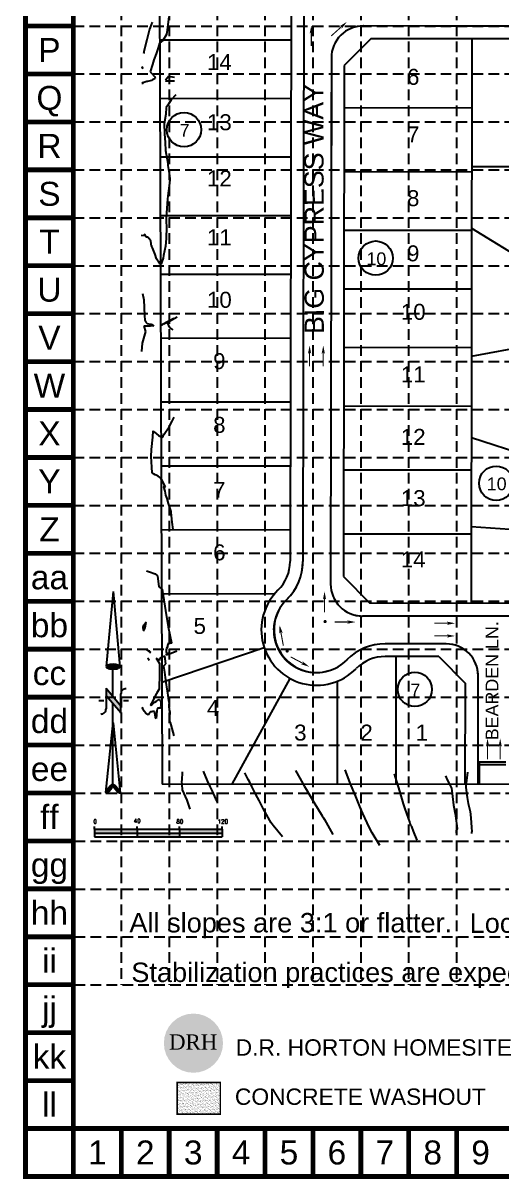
# Model space of a CAD drawing. Extents: x 626 to 3511, y 2890 to 4695.
# Drawn here: x 626 to 1076, y 2890 to 3975 of the extents above; entities that cross this region are included whole.
import ezdxf
from ezdxf.enums import TextEntityAlignment as Align

# ---------------------------------------------------------------- set-up
doc = ezdxf.new("R2010")
doc.units = 0
doc.header["$LTSCALE"] = 100
doc.header["$MEASUREMENT"] = 0
doc.linetypes.add('HIDDEN', pattern=[0.375, 0.25, -0.125])
doc.layers.get('0').update_dxf_attribs({"linetype": 'CONTINUOUS'})
for name, color, linetype in [('$-BNDY', 6, 'CONTINUOUS'), ('$-LOTS', 4, 'CONTINUOUS'), ('BASE', 7, 'CONTINUOUS'), ('DG-XCONTOURS', 9, 'CONTINUOUS'), ('DG-XIDX_CONTOURS', 2, 'CONTINUOUS'), ('DR HORTON LOGO', 1, 'CONTINUOUS'), ('EROSION CONTROL BLANKET', 94, 'CONTINUOUS'), ('FG-STNAME', 5, 'CONTINUOUS'), ('GRID', 254, 'HIDDEN'), ('LEGEND', 7, 'CONTINUOUS'), ('NARROW', 7, 'CONTINUOUS'), ('P-P', 3, 'CONTINUOUS'), ('PDG-ARROWS', 250, 'CONTINUOUS'), ('PSW-LOTNUM', 7, 'CONTINUOUS'), ('PSWDGC-NEW_STORM', 2, 'CONTINUOUS'), ('PSWDGC-PAVING', 3, 'CONTINUOUS'), ('PSWG-W', 4, 'CONTINUOUS')]:
    doc.layers.add(name, color=color, linetype=linetype)
doc.layers.get('0').freeze()
doc.styles.add('DRHorton', font='dutcheb.ttf')
doc.styles.add('L120', font='ROMANS.shx', dxfattribs={"height": 12})
doc.styles.add("L200'", font='ARIAL.TTF', dxfattribs={"height": 0.001969})
doc.styles.get("Standard").update_dxf_attribs({"font": 'ARIAL.TTF'})

# ---------------------------------------------------------------- blocks, each defined once
blk = doc.blocks.new('A$C11115995')
at = {"const_width": 1}
blk.add_lwpolyline([(1.6, 19.7), (1.6, 5)], dxfattribs=at)
blk.add_solid([(1.6, 0), (0, 8), (3.2, 8), (1.6, 6)])
blk = doc.blocks.new('scale')
h = blk.add_hatch(color=7)
h.paths.add_polyline_path([(1.6, -6.7), (1.6, -3.1), (-38.4, -3.1), (-38.4, -6.7)])
h.paths.add_polyline_path([(1.6, -6.7), (1.6, -10.3), (41.6, -10.3), (41.6, -6.7)])
h.paths.add_polyline_path([(41.6, -3.1), (41.6, -6.7), (81.6, -6.7), (81.6, -3.1)])
at = {"color": 7}
for p, q in [((-38.4, -3.1), (-38.4, -0.7)), ((-38.4, -3.1), (1.6, -3.1)), ((-38.4, -3.1), (-38.4, -10.3)), ((-38.4, -6.7), (81.6, -6.7)), ((-38.4, -10.3), (1.6, -10.3)), ((1.6, -3.1), (1.6, -0.7)), ((1.6, -3.1), (81.6, -3.1)), ((1.6, -3.1), (1.6, -10.3)), ((1.6, -10.3), (81.6, -10.3)), ((41.6, -3.1), (41.6, -0.7)), ((41.6, -3.1), (41.6, -10.3)), ((81.6, -3.1), (81.6, -0.7)), ((81.6, -3.1), (81.6, -10.3))]:
    blk.add_line(p, q, dxfattribs=at)
at = {"color": 7, "style": 'L120'}
for s, p in [('0', (-39.5, 2.2)), ('40', (-1.6, 2.8)), ('80', (38.5, 2.2)), ('120', (77.2, 2.2))]:
    blk.add_text(s, height=3.84, dxfattribs=at).set_placement(p)
blk = doc.blocks.new('North Arrow')
at = {"layer": 'NARROW'}
for p, q in [((32.43, 3.06), (32.43, 4.63)), ((0, 0), (22.36, 2)), ((0, 0), (22.33, -2.02)), ((28.77, -2.09), (34.02, 2.32)), ((36.18, 2.33), (30.46, 2.33)), ((36.16, 2.32), (31.04, -2.09)), ((39.1, 0.01), (59.96, 2.11)), ((31.2, -0.05), (21.66, -0.05)), ((21.66, -0.05), (21.66, -0.05)), ((28.77, -2.09), (34.95, -2.09)), ((32.43, -4.26), (32.43, -2.8)), ((57.45, -0.05), (33.41, -0.05)), ((59.83, -2.14), (39.04, -0.01)), ((57.69, -0.03), (57.77, -0.01)), ((57.77, -0.05), (57.69, -0.03))]:
    blk.add_line(p, q, dxfattribs=at)
blk.add_lwpolyline([(22.36, -2.03), (22.59, -1.93, 0.091577), (22.87, -1.44, 0.048306), (23.03, -0.75), (23.07, -0.01), (23.01, 0.82, 0.048306), (22.87, 1.42, 0.091577), (22.59, 1.91), (22.36, 2.01), (22.14, 1.91, 0.091577), (21.86, 1.42, 0.048306), (21.72, 0.82), (21.66, -0.01), (21.72, -0.83, 0.048306), (21.86, -1.44, 0.091577), (22.14, -1.93)], format="xyb", close=True, dxfattribs=at)
for points in [[(57.46, -0.03), (57.44, 0.08, -0.066818), (57.67, 0.47, -0.03073), (58.01, 0.84), (58.52, 1.29), (59.07, 1.7, -0.03073), (59.5, 1.95, -0.066818), (59.93, 2.1), (60.04, 2.06)], [(60.04, 2.06), (60.05, 1.95, -0.066818), (59.82, 1.56, -0.03073), (59.43, 1.14), (58.97, 0.74), (58.42, 0.33, -0.03073), (57.99, 0.08, -0.036692), (57.76, -0.02)], [(57.46, -0.04), (57.44, -0.15, 0.066818), (57.67, -0.54, 0.03073), (58.01, -0.9), (58.52, -1.36), (59.07, -1.77, 0.03073), (59.5, -2.02, 0.066818), (59.93, -2.17), (60.04, -2.13)], [(60.04, -2.13), (60.05, -2.01, 0.066818), (59.82, -1.63, 0.03073), (59.43, -1.2), (58.97, -0.8), (58.42, -0.4, 0.03073), (57.99, -0.15, 0.036692), (57.76, -0.05)]]:
    blk.add_lwpolyline(points, format="xyb", dxfattribs=at)
for centre, start, end in [((30.46, 3.86), 178.8769, 270), ((34.95, -3.62), 358.8769, 90)]:
    blk.add_arc(centre, 1.53, start, end, dxfattribs=at)
for points in [[(23.03, -0.76), (21.67, -0.05), (23.07, -0.05), (21.72, 0.82)], [(23.07, -0.05), (21.72, 0.82), (23.02, 0.75), (21.85, 1.42)], [(23.02, 0.75), (21.85, 1.42), (22.87, 1.44), (22.14, 1.91)], [(22.87, 1.44), (22.14, 1.91), (22.59, 1.91), (22.36, 2)], [(31.05, -2.09), (36.15, 2.36), (28.75, -2.06), (34.01, 2.36)], [(57.44, 0.08), (57.7, -0.01), (57.5, 0.21), (57.77, -0.01)], [(57.45, -0.04), (57.69, -0.02), (57.44, 0.08), (57.7, -0.01)], [(57.5, 0.21), (57.77, -0.01), (57.6, 0.39), (57.94, 0.06)], [(57.6, 0.39), (57.94, 0.06), (57.68, 0.5), (58.07, 0.13)], [(57.68, 0.5), (58.07, 0.13), (57.84, 0.66), (58.29, 0.26)], [(57.84, 0.66), (58.29, 0.26), (58.03, 0.86), (58.52, 0.41)], [(58.03, 0.86), (58.52, 0.41), (58.26, 1.07), (58.73, 0.57)], [(58.26, 1.07), (58.73, 0.57), (58.52, 1.3), (59.05, 0.81)], [(58.52, 1.3), (59.05, 0.81), (58.7, 1.42), (59.26, 0.99)], [(59.26, 1), (58.69, 1.42), (59.45, 1.15), (59, 1.65)], [(59.45, 1.15), (59, 1.65), (59.62, 1.34), (59.28, 1.82)], [(59.62, 1.34), (59.28, 1.82), (59.81, 1.55), (59.49, 1.95)], [(59.81, 1.55), (59.49, 1.95), (59.93, 1.73), (59.69, 2.04)], [(59.93, 1.73), (59.69, 2.04), (60.05, 1.94), (59.93, 2.1)], [(60.05, 1.94), (59.93, 2.1), (60.04, 2.06)], [(22.87, -1.44), (21.72, -0.87), (23.03, -0.76), (21.67, -0.05)], [(22.58, -1.93), (21.86, -1.45), (22.87, -1.44), (21.72, -0.87)], [(22.36, -2.01), (22.14, -1.93), (22.58, -1.93), (21.86, -1.45)], [(57.44, -0.14), (57.69, -0.02), (57.45, -0.04), (57.69, -0.02)], [(57.46, -0.19), (57.7, -0.03), (57.44, -0.14), (57.69, -0.02)], [(57.53, -0.33), (57.76, -0.05), (57.46, -0.19), (57.7, -0.03)], [(57.63, -0.48), (57.9, -0.1), (57.53, -0.33), (57.76, -0.05)], [(57.78, -0.66), (58.09, -0.2), (57.63, -0.48), (57.9, -0.1)], [(57.97, -0.87), (58.34, -0.35), (57.78, -0.66), (58.09, -0.2)], [(58.24, -1.11), (58.61, -0.54), (57.97, -0.87), (58.34, -0.35)], [(58.61, -1.43), (58.93, -0.77), (58.24, -1.11), (58.61, -0.54)], [(58.91, -1.64), (59.2, -1), (58.61, -1.43), (58.93, -0.77)], [(59.12, -1.79), (59.57, -1.36), (58.92, -1.65), (59.2, -1.01)], [(59.35, -1.93), (59.81, -1.62), (59.12, -1.79), (59.57, -1.36)], [(59.54, -1.32), (59.41, -1.18), (59.21, -1.01)], [(59.58, -2.05), (59.93, -1.79), (59.35, -1.93), (59.81, -1.62)], [(59.78, -2.13), (60.05, -2.01), (59.58, -2.05), (59.93, -1.79)], [(59.92, -2.17), (60.04, -2.13), (59.78, -2.13), (60.05, -2.01)]]:
    blk.add_solid(points, dxfattribs=at)
blk = doc.blocks.new('DRHorton')
h = blk.add_hatch(color=1)
h.paths.add_polyline_path([(78.7, 25.78, 1), (40.43, 25.78, 1)])
h.paths.add_polyline_path([(42.33, 17.91), (76.5, 17.91), (76.5, 34.87), (42.33, 34.87)], flags=24)
at = {"layer": 'BASE', "color": 176, "style": 'DRHorton'}
blk.add_text('DRH', height=9.814, dxfattribs=at).set_placement((59.39, 21.64), align=Align.CENTER)

msp = doc.modelspace()

# ---------------------------------------------------------------- hatches: boundary and pattern name
at = {"layer": 'BASE'}
h = msp.add_hatch(dxfattribs=at)
h.set_pattern_fill('AR-SAND', color=30, scale=1.186848, style=0)
h.set_pattern_definition([(37.5, (1775.3756, 2861.9111), (-0.0747635, 2.2868467), [0, -1.8040087, 0, -2.0176414, 0, -1.9286278]), (7.5, (1775.3756, 2861.911), (2.100456, 3.349458), [0, -0.9732152, 0, -1.6259816, 0, -0.623095]), (327.5, (1773.9158, 2861.9111), (3.6960126, 0.0067164), [0, -0.593424, 0, -2.136326, 0, -2.7890925]), (317.5, (1773.9158, 2861.911), (3.567815, 1.041667), [0, -0.296712, 0, -1.4004805, 0, -1.6022446])])
h.paths.add_polyline_path([(811.7, 2950.9), (811.7, 2980.6), (771.1, 2980.6), (771.1, 2950.9)])

# ---------------------------------------------------------------- linework, layer by layer
at = {"layer": '$-BNDY', "color": 7}
for p, q in [((754, 4124.7), (754.8, 3920.4)), ((754.8, 3920.4), (757, 3260.9)), ((1786.1, 3259.3), (757, 3260.9))]:
    msp.add_line(p, q, dxfattribs=at)
at = {"layer": '$-LOTS', "color": 7}
for p, q in [((878.3, 4124.6), (877.3, 3470)), ((953, 3960.6), (928, 3935.6)), ((1383, 3959.9), (953, 3960.6)), ((1048, 3960.4), (1047.2, 3430.4)), ((754.7, 3959.7), (878, 3959.6)), ((928, 3935.6), (927.3, 3455.6)), ((754.9, 3904.7), (878, 3904.6)), ((1047.9, 3895.4), (927.9, 3895.6)), ((755, 3849.7), (877.9, 3849.6)), ((1047.9, 3835.4), (927.9, 3835.6)), ((1363.5, 3840), (1047.9, 3840.4)), ((755.2, 3794.7), (877.8, 3794.6)), ((1047.8, 3780.4), (927.8, 3780.6)), ((1047.8, 3782.8), (1153.4, 3717.5)), ((755.4, 3739.7), (877.7, 3739.6)), ((1047.7, 3725.4), (927.7, 3725.6)), ((755.6, 3679.7), (877.6, 3679.6)), ((1047.6, 3662.5), (1146.5, 3680.8)), ((1047.6, 3670.4), (927.6, 3670.6)), ((755.8, 3619.7), (877.5, 3619.6)), ((1047.5, 3615.4), (927.5, 3615.6)), ((1047.5, 3586.2), (1186.3, 3541.6)), ((756, 3559.7), (877.4, 3559.6)), ((1047.4, 3555.4), (927.4, 3555.6)), ((756.2, 3499.7), (877.3, 3499.6)), ((1047.3, 3495.4), (927.3, 3495.6)), ((1047.4, 3502.7), (1177, 3493.5)), ((927.3, 3455.6), (952.2, 3430.6)), ((756.4, 3439.7), (862.8, 3439.6)), ((1151.4, 3430.3), (952.2, 3430.6)), ((756.7, 3356.5), (852.9, 3389)), ((1016.9, 3380.5), (966.4, 3380.6)), ((976.8, 3260.5), (976.9, 3380.5)), ((1016.9, 3380.5), (1041.9, 3355.4)), ((822.7, 3260.8), (877.2, 3360.1)), ((921.8, 3260.6), (921.9, 3357.5)), ((1041.8, 3260.4), (1041.9, 3355.4))]:
    msp.add_line(p, q, dxfattribs=at)
for centre, radius, start, end in [((839.3, 3470), 38, 314.3409, 359.9139), ((902.2, 3405.6), 52, 134.3409, 315.4869), ((966.4, 3342.6), 38, 89.9139, 135.4869)]:
    msp.add_arc(centre, radius, start, end, dxfattribs=at)
at = {"layer": 'BASE', "const_width": 4.5}
for points in [[(628.7, 2892.5), (3508.7, 2892.5), (3508.7, 4692.5), (628.7, 4692.5)], [(673.7, 2937.5), (3463.7, 2937.5), (3463.7, 4647.5), (673.7, 4647.5)]]:
    msp.add_lwpolyline(points, close=True, dxfattribs=at)
for points in [[(673.7, 3972.5), (628.7, 3972.5)], [(673.7, 3927.5), (628.7, 3927.5)], [(673.7, 3882.5), (628.7, 3882.5)], [(673.7, 3837.5), (628.7, 3837.5)], [(673.7, 3792.5), (628.7, 3792.5)], [(673.7, 3747.5), (628.7, 3747.5)], [(673.7, 3702.5), (628.7, 3702.5)], [(673.7, 3657.5), (628.7, 3657.5)], [(673.7, 3612.5), (628.7, 3612.5)], [(673.7, 3567.5), (628.7, 3567.5)], [(673.7, 3522.5), (628.7, 3522.5)], [(673.7, 3477.5), (628.7, 3477.5)], [(673.7, 3432.5), (628.7, 3432.5)], [(673.7, 3387.5), (628.7, 3387.5)], [(673.7, 3342.5), (628.7, 3342.5)], [(673.7, 3297.5), (628.7, 3297.5)], [(673.7, 3252.5), (628.7, 3252.5)], [(673.7, 3207.5), (628.7, 3207.5)], [(673.7, 3162.5), (628.7, 3162.5)], [(673.7, 3117.5), (628.7, 3117.5)], [(673.7, 3072.5), (628.7, 3072.5)], [(673.7, 3027.5), (628.7, 3027.5)], [(673.7, 2982.5), (628.7, 2982.5)], [(673.7, 2937.5), (628.7, 2937.5)], [(673.7, 2892.5), (673.7, 2937.5)], [(718.7, 2892.5), (718.7, 2937.5)], [(763.7, 2892.5), (763.7, 2937.5)], [(808.7, 2892.5), (808.7, 2937.5)], [(853.7, 2892.5), (853.7, 2937.5)], [(898.7, 2892.5), (898.7, 2937.5)], [(943.7, 2892.5), (943.7, 2937.5)], [(988.7, 2892.5), (988.7, 2937.5)], [(1033.7, 2892.5), (1033.7, 2937.5)]]:
    msp.add_lwpolyline(points, dxfattribs=at)
at = {"layer": 'BASE', "color": 30, "const_width": 1.48}
msp.add_lwpolyline([(771.1, 2950.9), (811.7, 2950.9), (811.7, 2980.6), (771.1, 2980.6)], close=True, dxfattribs=at)
at = {"layer": 'DG-XCONTOURS', "color": 43}
for p, q in [((763.2, 3981, 1159), (761.5, 3966.3, 1159)), ((761.2, 3964.4, 1159), (757.6, 3958.8, 1159)), ((761.3, 3964.5, 1159), (761.2, 3964.4, 1159)), ((761.5, 3966.3, 1159), (761.3, 3964.9, 1159)), ((761.3, 3964.9, 1159), (761.3, 3964.5, 1159)), ((753.3, 3951.9, 1159), (751.3, 3946.4, 1159)), ((754.7, 3956.3, 1159), (753.3, 3951.9, 1159)), ((757.6, 3958.8, 1159), (754.7, 3956.3, 1159)), ((749.4, 3940.7, 1159), (747.9, 3936.4, 1159)), ((751.3, 3946.4, 1159), (749.4, 3940.7, 1159)), ((747.9, 3936.4, 1159), (745.8, 3929.4, 1159)), ((745.8, 3929.4, 1159), (747.9, 3927.4, 1159)), ((738.3, 3919.1, 1159), (738.1, 3919, 1159)), ((738.1, 3919, 1159), (738.3, 3919, 1159)), ((739.3, 3919.3, 1159), (738.3, 3919.1, 1159)), ((738.3, 3919, 1159), (738.9, 3918.9, 1159)), ((738.6, 3918.7, 1159), (738.4, 3918.6, 1159)), ((739.3, 3918.9, 1159), (738.6, 3918.7, 1159)), ((738.9, 3918.9, 1159), (739.3, 3918.9, 1159)), ((739.9, 3919.4, 1159), (739.3, 3919.3, 1159)), ((742.8, 3920.3, 1159), (739.9, 3919.4, 1159)), ((743.3, 3920.4, 1159), (742.8, 3920.3, 1159)), ((747, 3921.5, 1159), (743.3, 3920.4, 1159)), ((748.1, 3921.9, 1159), (747, 3921.5, 1159)), ((747.9, 3927.4, 1159), (748.6, 3926.7, 1159)), ((750.4, 3923.3, 1159), (748.1, 3921.9, 1159)), ((748.6, 3926.7, 1159), (748.7, 3926.4, 1159)), ((748.7, 3926.4, 1159), (750.1, 3924.8, 1159)), ((750.1, 3924.8, 1159), (750.6, 3924.1, 1159)), ((750.6, 3924.1, 1159), (750.2, 3923.9, 1159)), ((750.2, 3923.9, 1159), (750.4, 3923.3, 1159)), ((760.9, 3921.6, 1158), (760.2, 3921.3, 1158)), ((760.2, 3921.3, 1158), (761, 3921.2, 1158)), ((762.1, 3924, 1158), (760.3, 3921.7, 1158)), ((760.3, 3921.7, 1158), (760.9, 3921.6, 1158)), ((761, 3921.2, 1158), (762.9, 3921, 1158)), ((763.1, 3925.2, 1158), (762.1, 3924, 1158)), ((762.9, 3921, 1158), (768.7, 3921.2, 1158)), ((768.7, 3924.3, 1158), (763.1, 3925.2, 1158)), ((770, 3907.9, 1158), (765.6, 3903.2, 1158)), ((760.9, 3896, 1158), (760.4, 3889.8, 1158)), ((763.1, 3899.3, 1158), (760.9, 3896, 1158)), ((765.6, 3903.2, 1158), (763.1, 3899.3, 1158)), ((760.4, 3889.8, 1158), (759.1, 3880.7, 1158)), ((759.1, 3880.7, 1158), (759.4, 3871.4, 1158)), ((759.4, 3871.4, 1158), (759.8, 3863.1, 1158)), ((759.8, 3863.1, 1158), (760.3, 3855.5, 1158)), ((760.3, 3855.5, 1158), (762.4, 3843.8, 1158)), ((762.4, 3843.8, 1158), (762.5, 3841.5, 1158)), ((762.5, 3841.5, 1158), (763.9, 3832.3, 1158)), ((763.9, 3832.3, 1158), (764.3, 3829, 1158)), ((764, 3825.1, 1158), (762.4, 3813, 1158)), ((764.3, 3828.5, 1158), (764, 3825.1, 1158)), ((764.3, 3829, 1158), (764.3, 3828.5, 1158)), ((762.2, 3810.1, 1158), (761.3, 3797.1, 1158)), ((762.4, 3813, 1158), (762.2, 3810.1, 1158)), ((761.3, 3797.1, 1158), (761, 3792.4, 1158)), ((761, 3792.4, 1158), (761.1, 3780.7, 1158)), ((740.9, 3777.1, 1158), (739.3, 3775.7, 1158)), ((742.2, 3774.3, 1158), (740.9, 3777.1, 1158)), ((760.9, 3776.2, 1158), (760.7, 3775.1, 1158)), ((761.1, 3780.7, 1158), (760.9, 3776.4, 1158)), ((760.9, 3776.4, 1158), (760.9, 3776.2, 1158)), ((739.3, 3775.7, 1158), (737.4, 3775.8, 1158)), ((743.7, 3774.2, 1158), (742.2, 3774.3, 1158)), ((744.9, 3772.6, 1158), (743.7, 3774.2, 1158)), ((746.5, 3770.9, 1158), (744.9, 3772.6, 1158)), ((747.1, 3765.5, 1158), (746.5, 3770.9, 1158)), ((747.7, 3765.6, 1158), (747.1, 3765.5, 1158)), ((747.9, 3765.6, 1158), (747.7, 3765.6, 1158)), ((747.7, 3765.2, 1158), (747.8, 3765.3, 1158)), ((747.8, 3764.8, 1158), (747.7, 3765.2, 1158)), ((747.8, 3765.3, 1158), (747.9, 3765.6, 1158)), ((747.9, 3765.6, 1158), (748, 3765.6, 1158)), ((748, 3765.6, 1158), (747.9, 3765.6, 1158)), ((760.2, 3765.8, 1158), (758.4, 3757, 1158)), ((760.9, 3773.1, 1158), (760.2, 3765.8, 1158)), ((760.7, 3775.1, 1158), (760.8, 3775, 1158)), ((760.8, 3775, 1158), (760.7, 3774.2, 1158)), ((760.7, 3774.2, 1158), (760.8, 3774, 1158)), ((760.8, 3774, 1158), (760.9, 3773.5, 1158)), ((760.9, 3773.5, 1158), (760.9, 3773.1, 1158)), ((748, 3764.4, 1158), (747.8, 3764.8, 1158)), ((750.4, 3757.9, 1158), (748, 3764.4, 1158)), ((751.9, 3754.1, 1158), (750.4, 3757.9, 1158)), ((757.9, 3754.7, 1158), (756.6, 3750.2, 1158)), ((758.4, 3757, 1158), (757.9, 3754.7, 1158)), ((752.9, 3752, 1158), (751.9, 3754.1, 1158)), ((753.5, 3751.5, 1158), (752.9, 3752, 1158)), ((755.3, 3749.1, 1158), (753.5, 3751.5, 1158)), ((755.6, 3748.8, 1158), (755.3, 3749.1, 1158)), ((755.8, 3748.8, 1158), (755.6, 3748.8, 1158)), ((756.1, 3749, 1158), (755.8, 3748.8, 1158)), ((756.3, 3749.3, 1158), (756.1, 3749, 1158)), ((756.6, 3750.2, 1158), (756.3, 3749.3, 1158)), ((738.6, 3721.5, 1158), (739.8, 3715.5, 1158)), ((739.8, 3715.5, 1158), (740.6, 3700.9, 1158)), ((740.6, 3700.9, 1158), (740.8, 3696.5, 1158)), ((741.4, 3690.7, 1158), (739.9, 3690.7, 1158)), ((739.9, 3690.7, 1158), (741.5, 3685.7, 1158)), ((740.8, 3696.5, 1158), (741.7, 3694.6, 1158)), ((742.1, 3690.7, 1158), (741.4, 3690.7, 1158)), ((741.7, 3694.6, 1158), (743, 3693.2, 1158)), ((745.8, 3690.8, 1158), (742.1, 3690.7, 1158)), ((743, 3693.2, 1158), (745.9, 3692.6, 1158)), ((746.1, 3690.8, 1158), (745.8, 3690.8, 1158)), ((745.9, 3692.6, 1158), (746.9, 3692.5, 1158)), ((749.3, 3690.9, 1158), (746.1, 3690.8, 1158)), ((746.9, 3692.5, 1158), (749.3, 3690.9, 1158)), ((763.9, 3695.8, 1158), (756.2, 3691.7, 1158)), ((756.2, 3691.7, 1158), (757.3, 3692.2, 1158)), ((757.3, 3692.2, 1158), (757.8, 3692.4, 1158)), ((757.8, 3692.4, 1158), (758.7, 3692.8, 1158)), ((758.7, 3692.8, 1158), (763.9, 3695.6, 1158)), ((761.9, 3694.4, 1157), (762.2, 3694.7, 1157)), ((762.3, 3693.6, 1157), (761.9, 3694.4, 1157)), ((762.2, 3694.7, 1157), (763.9, 3695.5, 1157)), ((763.9, 3689.7, 1157), (762.3, 3693.6, 1157)), ((763.9, 3695.5, 1157), (771.3, 3699.5, 1157)), ((768.1, 3698, 1158), (763.9, 3695.8, 1158)), ((763.9, 3695.6, 1158), (767, 3697.3, 1158)), ((764, 3689.5, 1157), (763.9, 3689.7, 1157)), ((764.6, 3689.1, 1157), (764, 3689.5, 1157)), ((767.3, 3687.2, 1157), (764.6, 3689.1, 1157)), ((767, 3697.3, 1158), (768.5, 3698.1, 1158)), ((741.5, 3685.7, 1158), (738.2, 3674.8, 1158)), ((738.2, 3674.8, 1158), (737.7, 3667, 1158)), ((766.5, 3601.6, 1157), (768.4, 3605.4, 1157)), ((748.2, 3586.4, 1157), (748.7, 3592.4, 1157)), ((748.7, 3592.4, 1157), (749.9, 3591.2, 1157)), ((759.1, 3589.2, 1157), (763.7, 3596.1, 1157)), ((763.7, 3596.1, 1157), (766.5, 3601.6, 1157)), ((747.1, 3575.1, 1157), (748.2, 3586.4, 1157)), ((749.9, 3591.2, 1157), (753.6, 3588.2, 1157)), ((753.6, 3588.2, 1157), (753.6, 3588.1, 1157)), ((753.6, 3588.1, 1157), (753.7, 3588.1, 1157)), ((753.7, 3588.1, 1157), (757.2, 3586.2, 1157)), ((757.2, 3586.2, 1157), (758, 3587.4, 1157)), ((758, 3587.4, 1157), (759.1, 3589.2, 1157)), ((746.9, 3568.5, 1157), (747.1, 3575.1, 1157)), ((747.5, 3558.3, 1157), (746.9, 3568.5, 1157)), ((747.8, 3552.9, 1157), (747.5, 3558.3, 1157)), ((748.8, 3552.2, 1157), (747.8, 3552.9, 1157)), ((750.4, 3551.1, 1157), (748.8, 3552.2, 1157)), ((751.3, 3550.9, 1157), (750.4, 3551.1, 1157)), ((753.4, 3549.8, 1157), (751.3, 3550.9, 1157)), ((755.5, 3548.4, 1157), (753.4, 3549.8, 1157)), ((756.4, 3546.9, 1157), (755.5, 3548.4, 1157)), ((757, 3545.7, 1157), (756.4, 3546.9, 1157)), ((760.1, 3540, 1157), (757, 3545.7, 1157)), ((758.7, 3539.9, 1157), (758, 3540.3, 1157)), ((758, 3540.3, 1157), (758.2, 3540.3, 1157)), ((758.2, 3540.3, 1157), (758.4, 3540.3, 1157)), ((758.4, 3540.3, 1157), (758.7, 3540.3, 1157)), ((759.8, 3535.7, 1157), (758.6, 3539.9, 1157)), ((758.6, 3539.9, 1157), (758.7, 3539.9, 1157)), ((758.7, 3540.3, 1157), (760, 3539.9, 1157)), ((760, 3539.9, 1157), (760.1, 3540, 1157)), ((760.6, 3532.2, 1157), (759.8, 3535.7, 1157)), ((761.7, 3529, 1157), (760.6, 3532.2, 1157)), ((763.1, 3524.4, 1157), (761.7, 3529, 1157)), ((763.7, 3522.4, 1157), (763.1, 3524.4, 1157)), ((765.4, 3516.6, 1157), (763.7, 3522.4, 1157)), ((765.6, 3515.7, 1157), (765.4, 3516.6, 1157)), ((766.6, 3506.8, 1157), (765.6, 3515.7, 1157)), ((767.4, 3500, 1157), (766.6, 3506.8, 1157)), ((742.3, 3461, 1158), (745.1, 3460, 1158)), ((745.1, 3460, 1158), (750.4, 3458.2, 1158)), ((750.4, 3458.2, 1158), (752.6, 3456.3, 1158)), ((752.6, 3456.3, 1158), (753.8, 3445.9, 1158)), ((753.8, 3445.9, 1158), (757.1, 3443.7, 1158)), ((757.1, 3443.7, 1158), (757.8, 3439.5, 1158)), ((757.8, 3439.5, 1158), (757.9, 3437.9, 1158)), ((757.9, 3437.9, 1158), (760.1, 3423.9, 1158)), ((760.1, 3423.9, 1158), (761.5, 3416.1, 1158)), ((739.7, 3410.1, 1158), (738.8, 3408.1, 1158)), ((738.8, 3408.1, 1158), (739.3, 3404.9, 1158)), ((742.1, 3412.7, 1158), (739.7, 3410.1, 1158)), ((740.3, 3405.2, 1158), (741.2, 3407.7, 1158)), ((741.2, 3407.7, 1158), (742.1, 3412.7, 1158)), ((761.5, 3416.1, 1158), (762.7, 3408.4, 1158)), ((762.7, 3408.4, 1158), (765.7, 3393.4, 1158)), ((739.3, 3404.9, 1158), (740.3, 3405.2, 1158)), ((744.4, 3386, 1158), (742.3, 3387, 1158)), ((742.3, 3387, 1158), (744.3, 3385.6, 1158)), ((744.3, 3385.6, 1158), (745.6, 3384.7, 1158)), ((745.2, 3385.7, 1158), (744.4, 3386, 1158)), ((746.4, 3384.3, 1158), (745.2, 3385.7, 1158)), ((761, 3386.7, 1158), (760.7, 3385.1, 1158)), ((761.3, 3388, 1158), (761, 3386.7, 1158)), ((762.1, 3389.6, 1158), (761.3, 3388, 1158)), ((762.1, 3392.4, 1158), (762, 3392.4, 1158)), ((762, 3392.4, 1158), (762.8, 3392.4, 1158)), ((762.7, 3392.5, 1158), (762.1, 3392.4, 1158)), ((762.2, 3391.1, 1158), (762.1, 3389.6, 1158)), ((762.7, 3392.4, 1158), (762.2, 3391.1, 1158)), ((762.8, 3392.6, 1158), (762.7, 3392.5, 1158)), ((762.8, 3392.4, 1158), (762.7, 3392.4, 1158)), ((765.7, 3393, 1158), (762.8, 3392.6, 1158)), ((765.4, 3383.8, 1158), (770.9, 3386, 1158)), ((765.7, 3393.4, 1158), (765.7, 3393, 1158)), ((765.7, 3393, 1158), (765.7, 3393, 1158)), ((744.6, 3378, 1158), (743.7, 3379.2, 1158)), ((743.7, 3379.2, 1158), (744.5, 3377.7, 1158)), ((744.5, 3377.7, 1158), (744.6, 3377.4, 1158)), ((744.6, 3377.9, 1158), (744.6, 3378, 1158)), ((745, 3377.3, 1158), (744.6, 3377.9, 1158)), ((744.6, 3377.4, 1158), (745, 3377.3, 1158)), ((745.6, 3384.7, 1158), (746.4, 3384.3, 1158)), ((754.6, 3377, 1159), (751.4, 3379, 1159)), ((751.4, 3379, 1159), (754.6, 3374, 1159)), ((754.7, 3378.6, 1159), (754.6, 3378.6, 1159)), ((754.6, 3378.6, 1159), (754.6, 3378.5, 1159)), ((754.6, 3378.5, 1159), (754.6, 3378.4, 1159)), ((754.6, 3378.4, 1159), (754.6, 3378.2, 1159)), ((754.6, 3378.2, 1159), (754.6, 3378.2, 1159)), ((754.6, 3378.2, 1159), (754.6, 3378, 1159)), ((754.6, 3378, 1159), (754.6, 3377.6, 1159)), ((754.6, 3377.6, 1159), (754.6, 3377.5, 1159)), ((754.6, 3377.5, 1159), (754.6, 3377.1, 1159)), ((754.6, 3377.1, 1159), (754.6, 3377, 1159)), ((755, 3378.9, 1159), (754.7, 3378.6, 1159)), ((755.4, 3379.1, 1159), (755, 3378.9, 1159)), ((755, 3378.9, 1159), (755, 3378.9, 1159)), ((755.5, 3379.2, 1159), (755.4, 3379.1, 1159)), ((755.8, 3379.4, 1159), (755.5, 3379.2, 1159)), ((756.4, 3379.7, 1159), (755.8, 3379.5, 1159)), ((755.8, 3379.5, 1159), (755.8, 3379.4, 1159)), ((759.6, 3380.9, 1159), (756.4, 3379.7, 1159)), ((760.6, 3373.6, 1159), (759.6, 3380.9, 1159)), ((762.9, 3383.3, 1158), (760.5, 3382.1, 1158)), ((760.5, 3382.1, 1158), (761.7, 3382.5, 1158)), ((760.7, 3385.1, 1158), (761.2, 3384, 1158)), ((761.2, 3384, 1158), (762.1, 3383.1, 1158)), ((761.7, 3382.5, 1158), (763.3, 3383, 1158)), ((762.1, 3383.1, 1158), (762.9, 3383.3, 1158)), ((763.3, 3383, 1158), (763.9, 3383.2, 1158)), ((763.9, 3383.2, 1158), (765.4, 3383.8, 1158)), ((754.6, 3372.4, 1159), (754.5, 3365.3, 1159)), ((754.5, 3365.3, 1159), (754.5, 3363.7, 1159)), ((754.5, 3363.7, 1159), (754.5, 3358.5, 1159)), ((754.6, 3374, 1159), (754.6, 3372.4, 1159)), ((758.6, 3371.6, 1159), (759, 3371.9, 1159)), ((759.5, 3365.8, 1159), (758.6, 3371.6, 1159)), ((759, 3371.9, 1159), (759.1, 3372.2, 1159)), ((759.1, 3372.2, 1159), (759.4, 3372.5, 1159)), ((759.4, 3372.5, 1159), (759.7, 3372.8, 1159)), ((760.1, 3360.9, 1159), (759.5, 3365.8, 1159)), ((759.7, 3372.8, 1159), (760, 3373.1, 1159)), ((760, 3373.1, 1159), (760.3, 3373.3, 1159)), ((760.3, 3373.3, 1159), (760.6, 3373.6, 1159)), ((754.4, 3355.4, 1159), (754.3, 3350.1, 1159)), ((754.5, 3358.5, 1159), (754.4, 3356.3, 1159)), ((754.4, 3356.3, 1159), (754.4, 3355.4, 1159)), ((760.8, 3356.1, 1159), (760.1, 3360.9, 1159)), ((761.8, 3349.8, 1159), (760.8, 3356.1, 1159)), ((751.1, 3344.5, 1159), (749.1, 3340.5, 1159)), ((751.7, 3345.6, 1159), (751.1, 3344.5, 1159)), ((752.2, 3346.5, 1159), (751.7, 3345.6, 1159)), ((754.3, 3350.1, 1159), (752.2, 3346.5, 1159)), ((762.4, 3346.4, 1159), (761.8, 3349.8, 1159)), ((763.5, 3338.9, 1159), (762.4, 3346.4, 1159)), ((739.3, 3331.1, 1159), (738.3, 3332.6, 1159)), ((740.3, 3329.4, 1159), (739.3, 3331.1, 1159)), ((746.5, 3335.6, 1159), (746, 3334.6, 1159)), ((746, 3334.6, 1159), (746.5, 3334.9, 1159)), ((747, 3336.4, 1159), (746.5, 3335.6, 1159)), ((746.5, 3334.9, 1159), (747.6, 3335.7, 1159)), ((749.1, 3340.5, 1159), (747, 3336.4, 1159)), ((747.6, 3335.7, 1159), (749.1, 3336.8, 1159)), ((749.1, 3336.8, 1159), (750.2, 3337.6, 1159)), ((750.2, 3337.6, 1159), (751.7, 3338.8, 1159)), ((751.7, 3338.8, 1159), (753.6, 3340, 1159)), ((752.5, 3331.4, 1159), (752.1, 3329.6, 1159)), ((752.7, 3331.8, 1159), (752.5, 3331.8, 1159)), ((752.5, 3331.8, 1159), (752.5, 3331.4, 1159)), ((753.4, 3332, 1159), (752.7, 3331.8, 1159)), ((753.7, 3332, 1159), (753.4, 3332, 1159)), ((753.6, 3340, 1159), (754.4, 3340.5, 1159)), ((754.3, 3332.1, 1159), (753.7, 3332, 1159)), ((754.7, 3332.2, 1159), (754.3, 3332.1, 1159)), ((754.4, 3340.5, 1159), (754.5, 3340.2, 1159)), ((754.5, 3340.2, 1159), (754.5, 3340.2, 1159)), ((754.5, 3340.2, 1159), (754.6, 3339.7, 1159)), ((754.6, 3339.7, 1159), (754.7, 3339.6, 1159)), ((754.7, 3339.6, 1159), (754.8, 3339.4, 1159)), ((755.2, 3332.2, 1159), (754.7, 3332.2, 1159)), ((754.8, 3339.4, 1159), (755, 3339.2, 1159)), ((755, 3339.2, 1159), (755.1, 3339.1, 1159)), ((755.1, 3339.1, 1159), (755.2, 3339.1, 1159)), ((755.2, 3339.1, 1159), (755.4, 3339, 1159)), ((755.7, 3332.3, 1159), (755.2, 3332.2, 1159)), ((755.4, 3339, 1159), (755.6, 3338.9, 1159)), ((755.6, 3338.9, 1159), (755.7, 3338.8, 1159)), ((755.7, 3334.3, 1159), (755.6, 3333.4, 1159)), ((755.6, 3333.4, 1159), (755.7, 3332.3, 1159)), ((755.7, 3338.8, 1159), (756, 3338.6, 1159)), ((755.8, 3335.5, 1159), (755.7, 3334.3, 1159)), ((755.9, 3337.1, 1159), (755.8, 3335.9, 1159)), ((755.8, 3335.9, 1159), (755.8, 3335.7, 1159)), ((755.8, 3335.7, 1159), (755.8, 3335.5, 1159)), ((756, 3338.5, 1159), (755.9, 3337.1, 1159)), ((756, 3338.6, 1159), (756, 3338.5, 1159)), ((756, 3338.5, 1159), (756, 3338.5, 1159)), ((763.9, 3336.6, 1159), (763.5, 3338.9, 1159)), ((763.7, 3333.3, 1159), (763.8, 3333.9, 1159)), ((764.1, 3331.1, 1159), (763.7, 3333.3, 1159)), ((763.8, 3336.1, 1159), (763.9, 3336.6, 1159)), ((763.8, 3333.9, 1159), (763.8, 3336.1, 1159)), ((764, 3330.5, 1159), (764.1, 3331.1, 1159)), ((741.7, 3327.3, 1159), (740.3, 3329.4, 1159)), ((742.2, 3326.9, 1159), (741.7, 3327.3, 1159)), ((742.5, 3326.7, 1159), (742.2, 3326.9, 1159)), ((742.7, 3326.5, 1159), (742.5, 3326.7, 1159)), ((743.3, 3326.1, 1159), (742.7, 3326.5, 1159)), ((744, 3325.7, 1159), (743.3, 3326.1, 1159)), ((744.5, 3326.6, 1159), (744, 3325.7, 1159)), ((745, 3327.4, 1159), (744.5, 3326.6, 1159)), ((745.1, 3327.6, 1159), (745, 3327.4, 1159)), ((745.3, 3327.8, 1159), (745.1, 3327.6, 1159)), ((745.7, 3328.5, 1159), (745.3, 3327.8, 1159)), ((746.3, 3328.6, 1159), (745.7, 3328.5, 1159)), ((747.5, 3328.8, 1159), (746.3, 3328.6, 1159)), ((748.2, 3328.9, 1159), (747.5, 3328.8, 1159)), ((749.2, 3329, 1159), (748.2, 3328.9, 1159)), ((750, 3329.1, 1159), (749.2, 3329, 1159)), ((750.2, 3327.9, 1159), (750, 3329.1, 1159)), ((750.2, 3327.3, 1159), (750.2, 3327.9, 1159)), ((750.4, 3325.8, 1159), (750.2, 3327.3, 1159)), ((750.4, 3325.5, 1159), (750.4, 3325.8, 1159)), ((750.5, 3325.4, 1159), (750.4, 3325.5, 1159)), ((750.7, 3323.7, 1159), (750.5, 3325.4, 1159)), ((750.8, 3322.8, 1159), (750.7, 3323.7, 1159)), ((751.4, 3322.4, 1159), (750.8, 3322.8, 1159)), ((751.6, 3323.1, 1159), (751.4, 3322.4, 1159)), ((751.8, 3324.8, 1159), (751.6, 3323.1, 1159)), ((751.9, 3327.2, 1159), (751.8, 3325.8, 1159)), ((751.8, 3325.8, 1159), (751.8, 3324.8, 1159)), ((752, 3328.5, 1159), (751.9, 3327.2, 1159)), ((752.1, 3329.6, 1159), (752, 3328.5, 1159)), ((764.6, 3328.3, 1159), (764, 3330.5, 1159)), ((764.3, 3321.8, 1159), (764.4, 3324.2, 1159)), ((764.3, 3321.3, 1159), (764.3, 3321.8, 1159)), ((764.7, 3318.8, 1159), (764.3, 3321.3, 1159)), ((764.4, 3324.7, 1159), (764.6, 3327.2, 1159)), ((764.4, 3324.2, 1159), (764.4, 3324.7, 1159)), ((764.6, 3327.7, 1159), (764.6, 3328.3, 1159)), ((764.6, 3327.2, 1159), (764.6, 3327.7, 1159)), ((764.8, 3318.6, 1159), (764.7, 3318.8, 1159)), ((765.4, 3316.5, 1159), (764.8, 3318.6, 1159)), ((768.3, 3306.1, 1159), (765.4, 3316.5, 1159)), ((775.8, 3264.1, 1159), (776.1, 3272.4, 1159)), ((795.5, 3273, 1158), (799.4, 3264, 1158)), ((838, 3265.1, 1157), (834.6, 3271.4, 1157)), ((882.2, 3273.5, 1156), (889.2, 3261.4, 1156)), ((975.1, 3270.4, 1154), (977.1, 3263.3, 1154)), ((1023.2, 3268.6, 1153), (1024.7, 3264.7, 1153)), ((1043.9, 3272.1, 1152), (1042.4, 3259.2, 1152)), ((775.7, 3263.9, 1159), (775.8, 3264.1, 1159)), ((775.9, 3260.1, 1159), (775.7, 3263.9, 1159)), ((776.1, 3255.9, 1159), (775.9, 3260.1, 1159)), ((776.3, 3255.4, 1159), (776.1, 3255.9, 1159)), ((780.6, 3245.6, 1159), (776.3, 3255.4, 1159)), ((799.4, 3264, 1158), (801.9, 3258.7, 1158)), ((801.9, 3258.7, 1158), (803.9, 3254.2, 1158)), ((839.5, 3262.5, 1157), (838, 3265.1, 1157)), ((841.2, 3258.5, 1157), (839.5, 3262.5, 1157)), ((845.2, 3251, 1157), (841.2, 3258.5, 1157)), ((889.2, 3261.4, 1156), (890.8, 3258.6, 1156)), ((890.8, 3258.6, 1156), (892.4, 3256.2, 1156)), ((892.4, 3256.2, 1156), (899.6, 3243.9, 1156)), ((977.1, 3263.3, 1154), (979.9, 3254.1, 1154)), ((1024.7, 3264.7, 1153), (1026.9, 3260.9, 1153)), ((1026.9, 3260.9, 1153), (1028.9, 3257.1, 1153)), ((1028.9, 3257.1, 1153), (1029.5, 3251.9, 1153)), ((1042.4, 3259.2, 1152), (1042.4, 3257.7, 1152)), ((1042.4, 3257.7, 1152), (1043.6, 3248.3, 1152)), ((783.5, 3237.4, 1159), (780.6, 3245.6, 1159)), ((803.9, 3254.2, 1158), (807.2, 3247.1, 1158)), ((807.2, 3247.1, 1158), (808.6, 3244.5, 1158)), ((848.2, 3245.5, 1157), (845.2, 3251, 1157)), ((852.1, 3237.8, 1157), (848.2, 3245.5, 1157)), ((979.9, 3254.1, 1154), (983.4, 3242.3, 1154)), ((1029.5, 3251.9, 1153), (1029.7, 3249.3, 1153)), ((1029.7, 3249.3, 1153), (1030.7, 3241, 1153)), ((1043.6, 3248.3, 1152), (1044.6, 3242.7, 1152)), ((858.1, 3226.7, 1157), (852.1, 3237.8, 1157)), ((899.6, 3243.9, 1156), (907.4, 3231.1, 1156)), ((983.4, 3242.3, 1154), (984.9, 3237.7, 1154)), ((984.9, 3237.7, 1154), (989.6, 3224.6, 1154)), ((1030.7, 3241, 1153), (1032.2, 3232.8, 1153)), ((1044.6, 3242.7, 1152), (1046.3, 3235.1, 1152)), ((1046.3, 3235.1, 1152), (1047.1, 3229.3, 1152)), ((859.4, 3224.5, 1157), (858.1, 3226.7, 1157)), ((861.5, 3221.9, 1157), (859.4, 3224.5, 1157)), ((907.4, 3231.1, 1156), (908.6, 3229.2, 1156)), ((908.6, 3229.2, 1156), (909.7, 3227.5, 1156)), ((909.7, 3227.5, 1156), (917.5, 3213.5, 1156)), ((989.6, 3224.6, 1154), (990.1, 3223.3, 1154)), ((990.1, 3223.3, 1154), (990.5, 3222.3, 1154)), ((1032.2, 3232.8, 1153), (1032.5, 3230.9, 1153)), ((1032.5, 3230.9, 1153), (1034.2, 3219.2, 1153)), ((1047.1, 3229.3, 1152), (1047.7, 3220, 1152)), ((870.2, 3211.4, 1157), (861.5, 3221.9, 1157)), ((990.5, 3222.3, 1154), (991.4, 3221.3, 1154)), ((991.4, 3221.3, 1154), (991.4, 3221.1, 1154)), ((991.4, 3221.1, 1154), (992.7, 3216.8, 1154)), ((992.7, 3216.8, 1154), (996.4, 3208.3, 1154)), ((1033.4, 3217.1, 1153), (1033.3, 3216.9, 1153)), ((1033.3, 3216.9, 1153), (1033.3, 3216, 1153)), ((1033.3, 3216, 1153), (1033.3, 3215.8, 1153)), ((1033.3, 3215.8, 1153), (1033.6, 3213.6, 1153)), ((1033.7, 3218, 1153), (1033.4, 3217.1, 1153)), ((1033.8, 3218.2, 1153), (1033.7, 3218, 1153)), ((1034.2, 3219, 1153), (1033.8, 3218.2, 1153)), ((1034.2, 3219.2, 1153), (1034.2, 3219, 1153)), ((1047.7, 3215.6, 1152), (1047.6, 3215.3, 1152)), ((1047.6, 3215.3, 1152), (1047.7, 3214.4, 1152)), ((1047.7, 3220, 1152), (1048.1, 3216.3, 1152)), ((1048.1, 3216.3, 1152), (1047.7, 3215.6, 1152))]:
    msp.add_line(p, q, dxfattribs=at)
at = {"layer": 'DG-XIDX_CONTOURS', "color": 43}
for p, q in [((745.7, 3971.2, 1160), (745.1, 3969.6, 1160)), ((747.8, 3976.1, 1160), (745.7, 3971.2, 1160)), ((745.1, 3969.6, 1160), (742.6, 3959.4, 1160)), ((742.6, 3959.4, 1160), (740, 3948.5, 1160)), ((739.8, 3947.6, 1160), (739.5, 3946.7, 1160)), ((740, 3948.5, 1160), (739.8, 3947.6, 1160)), ((737.8, 3934.5, 1160), (738.1, 3934.1, 1160)), ((738.1, 3934.1, 1160), (739, 3932.7, 1160)), ((739, 3932.7, 1160), (739, 3932.7, 1160)), ((739, 3932.7, 1160), (739, 3932.7, 1160)), ((739, 3932.7, 1160), (739, 3932.6, 1160)), ((932.4, 3265.3, 1155), (928.9, 3274.1, 1155)), ((933.6, 3261.8, 1155), (932.4, 3265.3, 1155)), ((938.9, 3249.3, 1155), (933.6, 3261.8, 1155)), ((943.4, 3238.2, 1155), (938.9, 3249.3, 1155)), ((945.7, 3233.3, 1155), (943.4, 3238.2, 1155)), ((949.7, 3224.6, 1155), (945.7, 3233.3, 1155)), ((953.1, 3217.4, 1155), (949.7, 3224.6, 1155)), ((954.3, 3215.2, 1155), (953.1, 3217.4, 1155)), ((961.7, 3203.3, 1155), (954.3, 3215.2, 1155))]:
    msp.add_line(p, q, dxfattribs=at)
at = {"layer": 'GRID', "color": 252, "linetype": 'HIDDEN', "ltscale": 0.4}
for p, q in [((718.6, 4647.9), (718.6, 3072.3)), ((763.6, 4647.9), (763.6, 3072.3)), ((808.6, 4647.9), (808.6, 3072.3)), ((853.6, 4647.9), (853.6, 3072.3)), ((898.6, 4647.9), (898.6, 3072.3)), ((943.6, 4647.9), (943.6, 3072.3)), ((988.6, 4647.9), (988.6, 3072.3)), ((1033.6, 4647.9), (1033.6, 3072.3)), ((673.7, 3972.5), (3463.7, 3972.5)), ((673.7, 3927.5), (3463.7, 3927.5)), ((673.7, 3882.5), (3463.7, 3882.5)), ((673.7, 3837.5), (3463.7, 3837.5)), ((673.7, 3792.5), (3463.7, 3792.5)), ((673.7, 3747.5), (3463.7, 3747.5)), ((673.7, 3702.5), (3463.7, 3702.5)), ((673.7, 3657.5), (3463.7, 3657.5)), ((673.7, 3612.5), (3463.7, 3612.5)), ((673.7, 3567.5), (3463.7, 3567.5)), ((673.7, 3522.5), (3463.7, 3522.5)), ((673.7, 3477.5), (3463.7, 3477.5)), ((673.7, 3432.5), (3463.7, 3432.5)), ((673.7, 3387.5), (3463.7, 3387.5)), ((673.7, 3342.5), (3463.7, 3342.5)), ((673.7, 3297.5), (3463.7, 3297.5)), ((674.7, 3252.3), (3464.7, 3252.3)), ((674.7, 3207.3), (3464.7, 3207.3)), ((674.7, 3162.3), (3464.7, 3162.3)), ((674.7, 3117.3), (3464.7, 3117.3)), ((674.7, 3072.3), (3464.7, 3072.3))]:
    msp.add_line(p, q, dxfattribs=at)
at = {"layer": 'P-P', "color": 7, "const_width": 1.5}
msp.add_lwpolyline([(890.3, 4130.7), (889.3, 3469.9, -0.201513), (874.2, 3434.3, 1.023991), (930.7, 3377.6, -0.201513), (966.5, 3392.6), (1024, 3392.5, -0.414214), (1053.9, 3362.4), (1053.8, 3260.4)], format="xyb", dxfattribs=at)
msp.add_lwpolyline([(1188.5, 3479.3, -0.138829), (1217.3, 3580.4), (1232.5, 3605.1, 0.633305), (1203, 3650.6, -2.114807), (1235.5, 3703.2, 0.633305), (1289.4, 3697.1), (1316.1, 3740.4), (1395.1, 3868.3, 0.112904), (1419.1, 3938.8, 0.444438), (1389.3, 3971.9), (946.1, 3972.6, 0.414214), (916, 3942.6), (915.3, 3448.6, 0.414214), (945.2, 3418.6), (1158.4, 3418.3, 0.414214), (1188.4, 3448.2)], format="xyb", close=True, dxfattribs=at)
at = {"layer": 'PDG-ARROWS', "const_width": 1.5}
for points in [[(910.8, 3413.7, 1), (909.4, 3413.2, 1)], [(875.2, 3386.1, 1), (873.8, 3385.5, 1)]]:
    msp.add_lwpolyline(points, format="xyb", close=True, dxfattribs=at)
at = {"layer": 'PSW-LOTNUM', "color": 7}
for centre in [(777.6, 3875.2, -3298.9), (957.7, 3754.6, -3298.9), (1070.8, 3543.3, -3298.9), (994.4, 3349.7, -3298.9)]:
    msp.add_circle(centre, 16.1, dxfattribs=at)
at = {"layer": 'PSWDGC-NEW_STORM', "color": 5}
for p, q in [((1053.8, 3281.7), (1079.8, 3281.6)), ((1053.8, 3279.2), (1079.8, 3279.1))]:
    msp.add_line(p, q, dxfattribs=at)
at = {"layer": 'PSWDGC-NEW_STORM', "color": 5, "const_width": 2}
msp.add_lwpolyline([(1054.8, 3282.4), (1054.8, 3260.4)], dxfattribs=at)
at = {"layer": 'PSWDGC-PAVING', "color": 7}
for p, q in [((890.3, 4130.7), (889.3, 3469.9)), ((1389.3, 3971.9), (946.1, 3972.6)), ((916, 3942.6), (915.3, 3448.6)), ((1158.4, 3418.3), (945.2, 3418.6)), ((1024, 3392.5), (966.5, 3392.6)), ((1053.8, 3260.4), (1053.9, 3362.4))]:
    msp.add_line(p, q, dxfattribs=at)
for centre, radius, start, end in [((946, 3942.6), 30, 89.9139, 179.9139), ((839.3, 3470), 50, 314.3409, 359.9139), ((945.3, 3448.6), 30, 179.9139, 269.9139), ((902.2, 3405.6), 40, 134.3409, 315.4869), ((966.4, 3342.6), 50, 89.9139, 135.4869), ((1023.9, 3362.5), 30, 359.9139, 89.9139)]:
    msp.add_arc(centre, radius, start, end, dxfattribs=at)
at = {"layer": 'PSWG-W', "color": 7, "const_width": 0.521}
msp.add_lwpolyline([(1047.8, 3260.4), (1051.8, 3260.4)], dxfattribs=at)

# ---------------------------------------------------------------- block references
at = {"layer": 'BASE', "xscale": 3.149999999998386, "yscale": 3.149999999998386, "zscale": 3.150000000000118, "rotation": 270}
msp.add_blockref('North Arrow', (711, 3441.5), dxfattribs=at)
at = {"layer": 'DR HORTON LOGO', "color": 5, "xscale": 1.451519999996663, "yscale": 1.45151999999689, "zscale": 1.451520000000055}
msp.add_blockref('DRHorton', (700, 2980.2), dxfattribs=at)
at = {"layer": 'EROSION CONTROL BLANKET'}
msp.add_blockref('scale', (731.9, 3221.6), dxfattribs=at)
at = {"layer": 'PDG-ARROWS'}
for p, rotation in [((898.8, 3973.4), 179.9980704579865), ((931.6, 3975.2), 132.0078809905565), ((897.2, 3672.6), 179.9980704579869), ((910, 3672.6), 179.9980704579869), ((911.2, 3441.8), 179.9980704579865), ((868.9, 3410.5), 190.4645732990065), ((938.8, 3411.4), 89.99807045798647), ((1032.3, 3410.2), 89.99807045798647), ((1032.3, 3398.3), 89.99807045798647), ((894.5, 3369.6), 62.06021038536525), ((1064.3, 3303.7), 179.9980704579864), ((1076.2, 3303.7), 179.9980704579864)]:
    msp.add_blockref('A$C11115995', p, dxfattribs=dict(at, rotation=rotation))

# ---------------------------------------------------------------- texts
at = {"layer": 'BASE'}
for s, p in [('P', (651.2, 3950)), ('Q', (651.2, 3905)), ('R', (651.2, 3860)), ('S', (651.2, 3815)), ('T', (651.2, 3770)), ('U', (651.2, 3725)), ('V', (651.2, 3680)), ('W', (651.2, 3635)), ('X', (651.2, 3590)), ('Y', (651.2, 3545)), ('Z', (651.2, 3500)), ('aa', (651.2, 3455)), ('bb', (651.2, 3410)), ('cc', (651.2, 3365)), ('dd', (651.2, 3320)), ('ee', (651.2, 3275)), ('ff', (651.2, 3230)), ('gg', (651.2, 3185)), ('hh', (651.2, 3140)), ('ii', (651.2, 3095)), ('jj', (651.2, 3050)), ('kk', (651.2, 3005)), ('ll', (651.2, 2960)), ('1', (696.2, 2915)), ('2', (741.2, 2915)), ('3', (786.2, 2915)), ('4', (831.2, 2915)), ('5', (876.2, 2915)), ('6', (921.2, 2915)), ('7', (966.2, 2915)), ('8', (1011.2, 2915)), ('9', (1056.2, 2915))]:
    msp.add_text(s, height=22.5, dxfattribs=at).set_placement(p, align=Align.MIDDLE_CENTER)
at = {"layer": 'BASE', "color": 7, "style": "L200'"}
for s, height, p in [('All slopes are 3:1 or flatter.', 18.249, (726.3, 3121.6)), ('Location of concrete washout will be determined in the field and will be reflected on this Site Map.', 18.249, (1045.9, 3121.2)), ('Stabilization practices are expected to be used at all disturbed areas; DR Horton lots are the disturbed area.', 18.2495, (728.1, 3075))]:
    msp.add_text(s, height=height, dxfattribs=at).set_placement(p)
at = {"layer": 'FG-STNAME', "color": 7}
for s, height, p in [('BIG CYPRESS WAY', 18, (909, 3683.4, -1542)), ('BEARDEN LN.', 12, (1073, 3302, -1542))]:
    msp.add_text(s, height=height, rotation=90.1101, dxfattribs=at).set_placement(p)
at = {"layer": 'LEGEND', "style": "L200'"}
for s, p in [('D.R. HORTON HOMESITE', (826.1, 3005.9)), ('CONCRETE WASHOUT', (825.4, 2959.7))]:
    msp.add_text(s, height=15.345, dxfattribs=at).set_placement(p)
at = {"layer": 'PSW-LOTNUM', "color": 7}
for s, height, p in [('14', 15, (810.8, 3931.1, -1649.5)), ('6', 15, (992.9, 3917.3, -1649.5)), ('13', 15, (810.8, 3874.7, -1649.5)), ('7', 12, (778.2, 3868.6, -3298.9)), ('7', 15, (992.9, 3863.2, -1649.5)), ('12', 15, (810.8, 3821.9, -1649.5)), ('8', 15, (992.9, 3803.4, -1649.5)), ('11', 15, (810.8, 3766.7, -1649.5)), ('9', 15, (992.9, 3751.6, -1649.5)), ('10', 12, (958.3, 3748, -3298.9)), ('10', 15, (810.8, 3708, -1649.5)), ('10', 15, (992.9, 3696.7, -1649.5)), ('9', 15, (810.8, 3650.4, -1649.5)), ('11', 15, (992.9, 3638, -1649.5)), ('8', 15, (810.8, 3590.6, -1649.5)), ('12', 15, (992.9, 3579.3, -1649.5)), ('10', 12, (1071.3, 3536.7, -3298.9)), ('7', 15, (810.8, 3529.6, -1649.5)), ('13', 15, (992.9, 3521.8, -1649.5)), ('6', 15, (810.8, 3470.9, -1649.5)), ('14', 15, (992.9, 3464.2, -1649.5)), ('5', 15, (792.4, 3401.8, -1649.5)), ('7', 12, (994.9, 3343.1, -3298.9)), ('4', 15, (805, 3324.7, -1649.5)), ('3', 15, (886.9, 3301.7, -1649.5)), ('2', 15, (949.1, 3301.7, -1649.5)), ('1', 15, (1001, 3301.7, -1649.5))]:
    msp.add_text(s, height=height, dxfattribs=at).set_placement(p, align=Align.CENTER)

doc.saveas('drawing.dxf')
